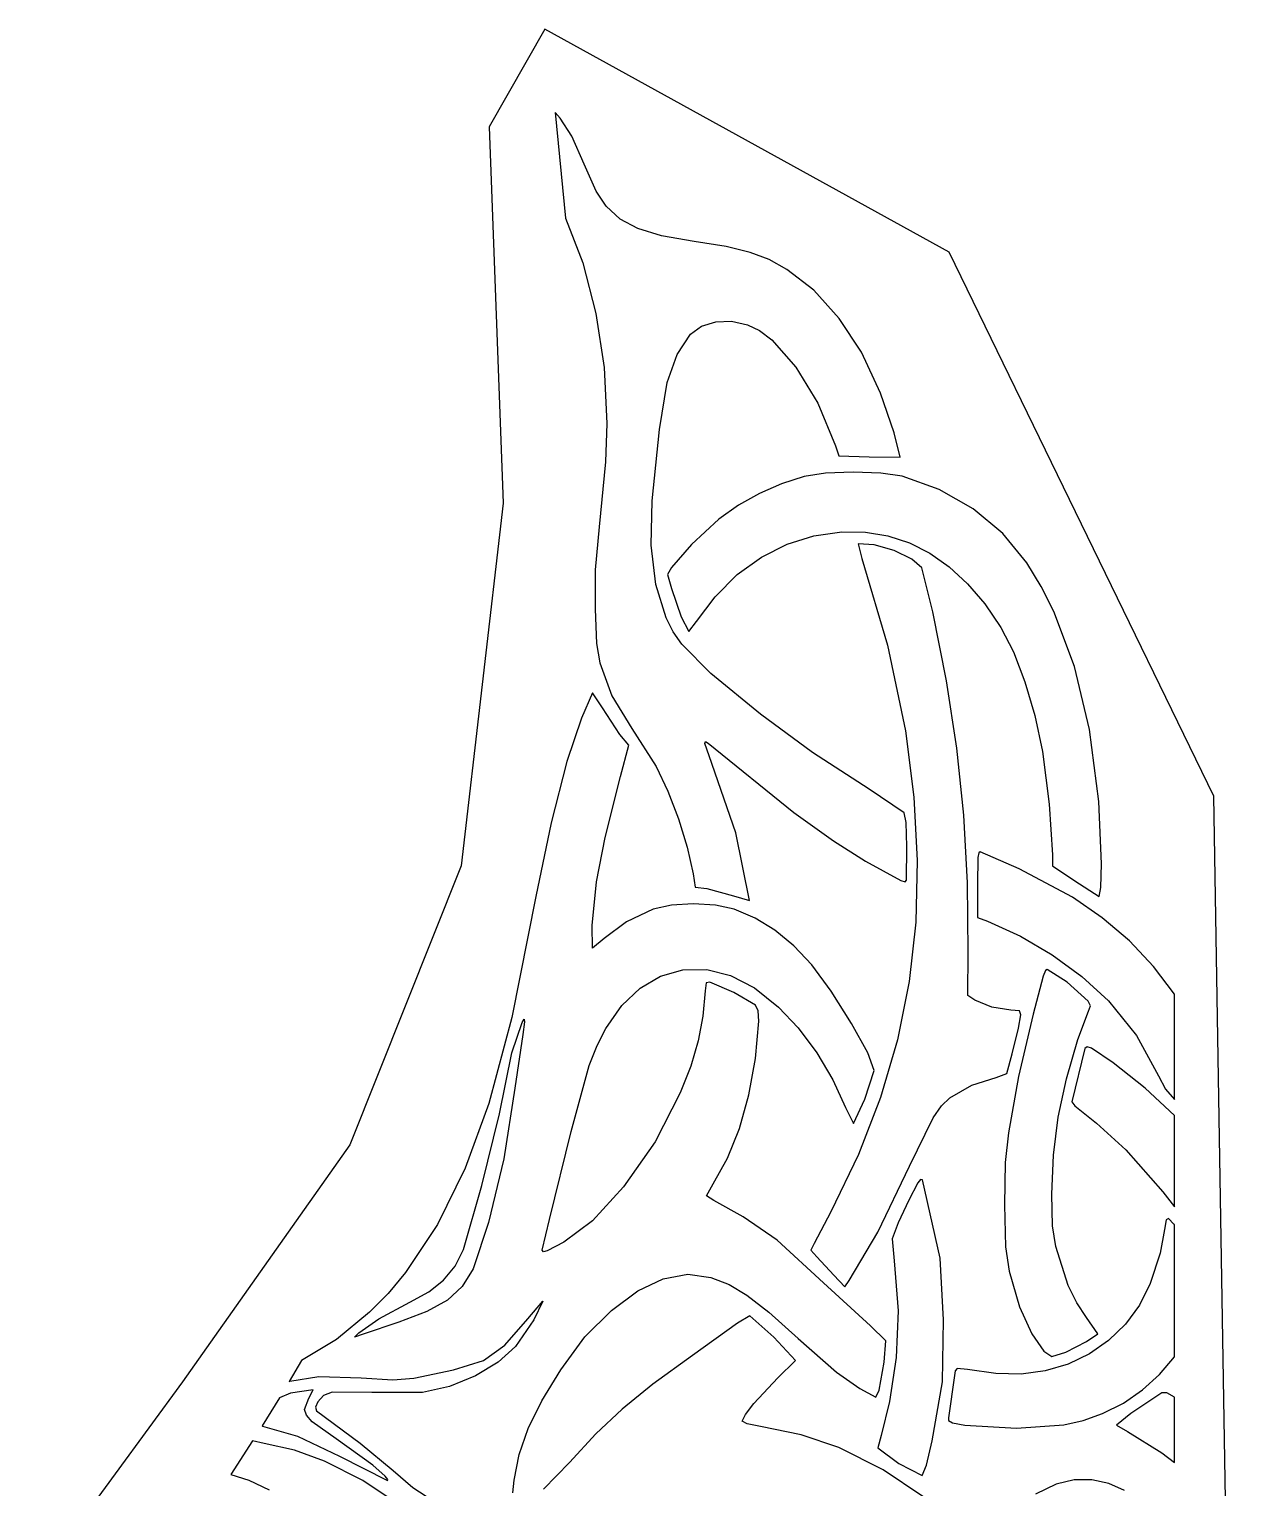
# Model space of a CAD drawing. Extents: x -920 to 149, y 485 to 1341.
# Drawn here: x -845.7 to -758.7, y 909.8 to 1014.4 of the extents above; entities that cross this region are included whole.
import ezdxf

# ---------------------------------------------------------------- set-up
doc = ezdxf.new("R2010")
doc.units = 0

msp = doc.modelspace()

# ---------------------------------------------------------------- linework, layer by layer
at = {"layer": 'Layer 1'}
for p, q in [((-808.742, 1014.366), (-812.742, 1007.366)), ((-779.742, 998.366), (-808.742, 1014.366)), ((-807.99908, 1008.399942), (-807.999, 1008.4)), ((-807.6456, 1007.976732), (-807.99908, 1008.399942)), ((-807.999, 1008.4), (-807.26725, 1000.80361)), ((-812.742, 1007.366), (-811.742, 980.366)), ((-806.806893, 1006.684417), (-807.6456, 1007.976732)), ((-805.9253, 1004.687012), (-806.806893, 1006.684417)), ((-805.070946, 1002.740994), (-805.9253, 1004.687012)), ((-804.34761, 1001.677382), (-805.070946, 1002.740994)), ((-803.34467, 1000.745911), (-804.34761, 1001.677382)), ((-807.26725, 1000.80361), (-806.016613, 997.600002)), ((-802.080816, 1000.062331), (-803.34467, 1000.745911)), ((-800.372815, 999.553116), (-802.080816, 1000.062331)), ((-798.03743, 999.144742), (-800.372815, 999.553116)), ((-795.740559, 998.77289), (-798.03743, 999.144742)), ((-794.023711, 998.362106), (-795.740559, 998.77289)), ((-792.650133, 997.840995), (-794.023711, 998.362106)), ((-791.38307, 997.138162), (-792.650133, 997.840995)), ((-760.742, 959.366), (-779.742, 998.366)), ((-806.016613, 997.600002), (-805.080353, 993.988492)), ((-789.443694, 995.641661), (-791.38307, 997.138162)), ((-787.64222, 993.624202), (-789.443694, 995.641661)), ((-805.080353, 993.988492), (-804.496378, 990.103642)), ((-798.304, 992.502822), (-797.499086, 993.063715)), ((-797.499086, 993.063715), (-796.477341, 993.374691)), ((-796.477341, 993.374691), (-795.346255, 993.418064)), ((-795.346255, 993.418064), (-794.21332, 993.176152)), ((-794.21332, 993.176152), (-793.349104, 992.747101)), ((-793.349104, 992.747101), (-792.470163, 992.08138)), ((-786.038991, 991.197363), (-787.64222, 993.624202)), ((-799.244173, 991.034641), (-798.304, 992.502822)), ((-792.470163, 992.08138), (-790.739301, 990.137698)), ((-799.97211, 989.033262), (-799.244173, 991.034641)), ((-784.67394, 988.259182), (-786.038991, 991.197363)), ((-804.496378, 990.103642), (-804.3026, 986.08001)), ((-790.739301, 990.137698), (-789.163129, 987.540649)), ((-800.509308, 985.662522), (-799.97211, 989.033262)), ((-789.163129, 987.540649), (-787.88404, 984.485772)), ((-783.682966, 985.411661), (-784.67394, 988.259182)), ((-804.3026, 986.08001), (-804.392845, 983.349009)), ((-801.04904, 980.534622), (-800.509308, 985.662522)), ((-783.2482, 983.672932), (-783.682966, 985.411661)), ((-787.88404, 984.485772), (-787.64582, 983.778832)), ((-804.392845, 983.349009), (-804.85656, 978.67532)), ((-787.64582, 983.778832), (-785.4713, 983.699232)), ((-785.4713, 983.699232), (-783.2482, 983.672932)), ((-790.13063, 982.300454), (-791.771435, 981.772329)), ((-788.616518, 982.525579), (-790.13063, 982.300454)), ((-786.631514, 982.603677), (-788.616518, 982.525579)), ((-784.64089, 982.533787), (-786.631514, 982.603677)), ((-783.10992, 982.314954), (-784.64089, 982.533787)), ((-780.449715, 981.36808), (-783.10992, 982.314954)), ((-791.771435, 981.772329), (-793.35432, 981.077345)), ((-778.01211, 979.973535), (-780.449715, 981.36808)), ((-811.742, 980.366), (-814.742, 954.366)), ((-801.122314, 977.35812), (-801.04904, 980.534622)), ((-794.86105, 980.224586), (-796.27339, 979.223134)), ((-793.35432, 981.077345), (-794.86105, 980.224586)), ((-796.27339, 979.223134), (-798.234928, 977.405434)), ((-775.886475, 978.19347), (-778.01211, 979.973535)), ((-804.85656, 978.67532), (-805.123672, 975.600341)), ((-791.364895, 977.441826), (-789.447545, 978.043771)), ((-789.447545, 978.043771), (-787.43468, 978.32507)), ((-787.43468, 978.32507), (-785.750985, 978.305287)), ((-785.750985, 978.305287), (-784.136653, 978.04335)), ((-784.136653, 978.04335), (-782.594119, 977.540727)), ((-774.16218, 976.090034), (-775.886475, 978.19347)), ((-800.783415, 974.54139), (-801.122314, 977.35812)), ((-798.234928, 977.405434), (-799.66077, 975.760324)), ((-793.19673, 976.51514), (-791.364895, 977.441826)), ((-785.108206, 977.389379), (-786.26883, 977.466114)), ((-786.26883, 977.466114), (-785.9996, 976.416554)), ((-783.686729, 976.973915), (-785.108206, 977.389379)), ((-782.411935, 976.373316), (-783.686729, 976.973915)), ((-782.594119, 977.540727), (-781.125819, 976.798884)), ((-794.95305, 975.25962), (-793.19673, 976.51514)), ((-785.9996, 976.416554), (-784.157931, 970.202838)), ((-781.69136, 975.741174), (-782.411935, 976.373316)), ((-781.125819, 976.798884), (-779.734189, 975.819289)), ((-773.135471, 974.408229), (-774.16218, 976.090034)), ((-805.123672, 975.600341), (-805.13973, 972.77182)), ((-799.66077, 975.760324), (-799.946, 975.271)), ((-799.946, 975.271), (-799.65713, 974.25246)), ((-796.526777, 973.666095), (-794.95305, 975.25962)), ((-780.911313, 972.575379), (-781.69136, 975.741174)), ((-779.734189, 975.819289), (-778.421665, 974.603408)), ((-800.046873, 972.154525), (-800.783415, 974.54139)), ((-799.65713, 974.25246), (-798.956954, 972.232161)), ((-778.421665, 974.603408), (-777.190684, 973.15271)), ((-772.224771, 972.618175), (-773.135471, 974.408229)), ((-805.13973, 972.77182), (-805.043857, 970.32271)), ((-797.86295, 971.89242), (-796.526777, 973.666095)), ((-777.190684, 973.15271), (-776.04368, 971.46866)), ((-799.534027, 971.144197), (-800.046873, 972.154525)), ((-798.956954, 972.232161), (-798.41382, 971.16431)), ((-798.41382, 971.16431), (-797.86295, 971.89242)), ((-779.92044, 967.633704), (-780.911313, 972.575379)), ((-770.737804, 968.668227), (-772.224771, 972.618175)), ((-798.92722, 970.267622), (-799.534027, 971.144197)), ((-776.04368, 971.46866), (-775.133337, 969.711644)), ((-805.043857, 970.32271), (-804.80385, 968.93797)), ((-796.831839, 968.17469), (-798.92722, 970.267622)), ((-784.157931, 970.202838), (-782.86803, 964.051454)), ((-775.133337, 969.711644), (-774.304125, 967.573069)), ((-804.80385, 968.93797), (-803.934476, 966.552764)), ((-769.67409, 964.150007), (-770.737804, 968.668227)), ((-793.27851, 965.254522), (-796.831839, 968.17469)), ((-779.183964, 962.800151), (-779.92044, 967.633704)), ((-774.304125, 967.573069), (-773.592153, 965.159436)), ((-805.33517, 966.767083), (-806.108326, 964.968292)), ((-804.60809, 965.694793), (-805.33517, 966.767083)), ((-803.934476, 966.552764), (-802.50684, 964.21684)), ((-803.35752, 963.779153), (-804.60809, 965.694793)), ((-806.108326, 964.968292), (-807.16502, 961.848563)), ((-789.553184, 962.507643), (-793.27851, 965.254522)), ((-773.592153, 965.159436), (-773.03353, 962.57725)), ((-802.71055, 963.029343), (-803.35752, 963.779153)), ((-802.50684, 964.21684), (-800.75813, 961.50075)), ((-782.86803, 964.051454), (-782.269815, 959.301491)), ((-769.00644, 958.973334), (-769.67409, 964.150007)), ((-803.32239, 960.771603), (-802.71055, 963.029343)), ((-797.274239, 963.155533), (-797.225191, 963.277397)), ((-796.94858, 962.267632), (-797.274239, 963.155533)), ((-797.225191, 963.277397), (-797.03328, 963.167832)), ((-797.03328, 963.167832), (-790.878245, 958.196622)), ((-785.4749, 959.865202), (-789.553184, 962.507643)), ((-778.68382, 957.998696), (-779.183964, 962.800151)), ((-773.03353, 962.57725), (-772.5653, 958.792649)), ((-807.16502, 961.848563), (-808.298639, 957.46281)), ((-800.75813, 961.50075), (-799.913549, 959.731254)), ((-795.04173, 956.747062), (-796.94858, 962.267632)), ((-804.428638, 956.397863), (-803.32239, 960.771603)), ((-799.913549, 959.731254), (-799.149905, 957.737761)), ((-782.9624, 958.173322), (-785.4749, 959.865202)), ((-782.269815, 959.301491), (-782.023778, 954.742549)), ((-758.742, 838.366), (-760.742, 959.366)), ((-790.878245, 958.196622), (-788.045796, 956.163605)), ((-782.828839, 957.482014), (-782.9624, 958.173322)), ((-772.5653, 958.792649), (-772.32711, 955.15087)), ((-768.817706, 954.522242), (-769.00644, 958.973334)), ((-808.298639, 957.46281), (-809.38089, 952.168583)), ((-799.149905, 957.737761), (-798.529173, 955.700696)), ((-782.77273, 955.765742), (-782.828839, 957.482014)), ((-778.413896, 953.152921), (-778.68382, 957.998696)), ((-805.0303, 953.217073), (-804.428638, 956.397863)), ((-794.05729, 951.892072), (-795.04173, 956.747062)), ((-788.045796, 956.163605), (-785.73838, 954.703272)), ((-798.529173, 955.700696), (-798.11333, 953.80048)), ((-782.81093, 953.349372), (-782.77273, 955.765742)), ((-777.683178, 954.974255), (-777.71793, 953.02195)), ((-777.620983, 955.295385), (-777.683178, 954.974255)), ((-777.51224, 955.37063), (-777.620983, 955.295385)), ((-774.717281, 954.15944), (-777.51224, 955.37063)), ((-772.32711, 955.15087), (-772.32511, 954.373134)), ((-814.742, 954.366), (-822.742, 934.366)), ((-785.73838, 954.703272), (-783.213622, 953.310841)), ((-782.023778, 954.742549), (-782.134992, 950.341963)), ((-770.88529, 952.11503), (-774.717281, 954.15944)), ((-772.32511, 954.373134), (-770.7278, 953.299804)), ((-768.851889, 952.825161), (-768.817706, 954.522242)), ((-805.34512, 950.102222), (-805.0303, 953.217073)), ((-798.11333, 953.80048), (-797.95419, 952.837228)), ((-783.213622, 953.310841), (-782.888595, 953.216696)), ((-782.888595, 953.216696), (-782.81093, 953.349372)), ((-778.36808, 948.186404), (-778.413896, 953.152921)), ((-777.71793, 953.02195), (-777.718, 950.673)), ((-770.7278, 953.299804), (-768.97494, 952.177404)), ((-809.38089, 952.168583), (-811.103075, 943.487218)), ((-797.95419, 952.837228), (-797.12634, 952.736459)), ((-797.12634, 952.736459), (-795.2071, 952.227978)), ((-795.2071, 952.227978), (-794.05729, 951.892072)), ((-768.75729, 950.654171), (-770.88529, 952.11503)), ((-768.975, 952.178), (-768.975, 952.177)), ((-768.975, 952.177518), (-768.975, 952.178)), ((-768.974, 952.177), (-768.975, 952.177518)), ((-768.975, 952.177), (-768.974, 952.177)), ((-768.97494, 952.177404), (-768.851889, 952.825161)), ((-800.97374, 951.258588), (-802.881986, 950.36259)), ((-799.667134, 951.546222), (-800.97374, 951.258588)), ((-798.092971, 951.642169), (-799.667134, 951.546222)), ((-796.503863, 951.546325), (-798.092971, 951.642169)), ((-795.15242, 951.258588), (-796.503863, 951.546325)), ((-793.661464, 950.628022), (-795.15242, 951.258588)), ((-805.32433, 948.469603), (-805.34512, 950.102222)), ((-802.881986, 950.36259), (-804.48202, 949.168268)), ((-792.238961, 949.753258), (-793.661464, 950.628022)), ((-790.881935, 948.632126), (-792.238961, 949.753258)), ((-782.134992, 950.341963), (-782.608529, 946.067067)), ((-777.718, 950.673), (-776.99711, 950.397551)), ((-776.99711, 950.397551), (-774.630851, 949.335186)), ((-766.807559, 948.984618), (-768.75729, 950.654171)), ((-804.48202, 949.168268), (-805.32433, 948.469603)), ((-774.630851, 949.335186), (-772.349706, 948.00095)), ((-765.07162, 947.142013), (-766.807559, 948.984618)), ((-789.58741, 947.262458), (-790.881935, 948.632126)), ((-778.40738, 945.065694), (-778.36808, 948.186404)), ((-772.349706, 948.00095), (-770.220446, 946.438621)), ((-800.442742, 946.459011), (-798.83435, 946.918278)), ((-798.83435, 946.918278), (-797.132705, 946.949722)), ((-797.132705, 946.949722), (-795.43123, 946.517013)), ((-788.19435, 945.378557), (-789.58741, 947.262458)), ((-772.823962, 946.854792), (-772.984071, 946.452733)), ((-772.69986, 946.935961), (-772.823962, 946.854792)), ((-771.27688, 946.024087), (-772.69986, 946.935961)), ((-763.585, 945.162), (-765.07162, 947.142013)), ((-803.21502, 944.351515), (-801.906276, 945.600878)), ((-801.906276, 945.600878), (-800.442742, 946.459011)), ((-797.169644, 945.978942), (-797.24271, 945.40211)), ((-796.89905, 946.038246), (-797.169644, 945.978942)), ((-795.180091, 945.290676), (-796.89905, 946.038246)), ((-795.43123, 946.517013), (-793.716053, 945.6147)), ((-793.716053, 945.6147), (-791.9733, 944.237328)), ((-782.608529, 946.067067), (-783.449462, 941.885193)), ((-772.984071, 946.452733), (-773.71322, 943.734621)), ((-769.77242, 944.659121), (-771.27688, 946.024087)), ((-770.220446, 946.438621), (-768.30984, 944.691981)), ((-797.24271, 945.40211), (-797.404522, 943.59141)), ((-793.62176, 944.385636), (-795.180091, 945.290676)), ((-786.73404, 943.068227), (-788.19435, 945.378557)), ((-777.90614, 944.747885), (-778.40738, 945.065694)), ((-776.680688, 944.227334), (-777.90614, 944.747885)), ((-769.601859, 944.327831), (-769.77242, 944.659121)), ((-768.30984, 944.691981), (-766.304281, 942.19656)), ((-763.5851, 937.626311), (-763.585, 945.162)), ((-811.103075, 943.487218), (-812.76982, 937.331283)), ((-804.35904, 942.718558), (-803.21502, 944.351515)), ((-797.404522, 943.59141), (-797.742906, 941.822451)), ((-793.448097, 943.980473), (-793.62176, 944.385636)), ((-793.39266, 943.243336), (-793.448097, 943.980473)), ((-791.9733, 944.237328), (-790.569526, 942.749283)), ((-775.30477, 944.025447), (-776.680688, 944.227334)), ((-774.695911, 943.970435), (-775.30477, 944.025447)), ((-774.76733, 942.740785), (-774.58956, 943.678188)), ((-773.71322, 943.734621), (-774.757039, 939.26993)), ((-774.58956, 943.678188), (-774.695911, 943.970435)), ((-770.49946, 941.916154), (-769.74242, 943.952184)), ((-769.74242, 943.952184), (-769.601859, 944.327831)), ((-811.107155, 940.954845), (-810.37975, 943.14279)), ((-810.37975, 943.14279), (-810.217663, 943.384328)), ((-810.20043, 943.17538), (-810.3286, 942.268464)), ((-810.217663, 943.384328), (-810.20043, 943.17538)), ((-804.993596, 941.493267), (-804.35904, 942.718558)), ((-793.63726, 940.552286), (-793.39266, 943.243336)), ((-790.569526, 942.749283), (-789.24011, 940.965383)), ((-785.582272, 940.966243), (-786.73404, 943.068227)), ((-775.21383, 940.900585), (-774.76733, 942.740785)), ((-810.3286, 942.268464), (-810.8893, 938.435114)), ((-805.555944, 940.045458), (-804.993596, 941.493267)), ((-797.742906, 941.822451), (-798.277807, 940.013856)), ((-783.449462, 941.885193), (-784.662865, 937.763677)), ((-771.329287, 939.101138), (-770.49946, 941.916154)), ((-769.84327, 941.395283), (-770.00263, 941.27317)), ((-769.51682, 941.298615), (-769.84327, 941.395283)), ((-766.304281, 942.19656), (-764.71318, 939.311971)), ((-812.00187, 936.5856), (-811.107155, 940.954845)), ((-794.105876, 937.947576), (-793.63726, 940.552286)), ((-789.24011, 940.965383), (-788.075169, 939.020413)), ((-785.11484, 939.707378), (-785.582272, 940.966243)), ((-775.60604, 939.474325), (-775.21383, 940.900585)), ((-770.00263, 941.27317), (-770.94831, 937.43725)), ((-767.96868, 940.25102), (-769.51682, 941.298615)), ((-806.85655, 935.318018), (-805.555944, 940.045458)), ((-798.277807, 940.013856), (-799.02917, 938.08425)), ((-785.79756, 937.634312), (-785.11484, 939.707378)), ((-776.37654, 939.195793), (-775.60604, 939.474325)), ((-774.757039, 939.26993), (-775.48726, 935.228711)), ((-765.677551, 938.427648), (-767.96868, 940.25102)), ((-764.71318, 939.311971), (-764.214154, 938.36738)), ((-810.8893, 938.435114), (-811.69285, 933.352774)), ((-788.075169, 939.020413), (-787.16482, 937.049158)), ((-779.69675, 937.745243), (-778.112931, 938.652639)), ((-778.112931, 938.652639), (-776.37654, 939.195793)), ((-771.910175, 936.356287), (-771.329287, 939.101138)), ((-763.585, 936.474), (-765.677551, 938.427648)), ((-764.214154, 938.36738), (-763.5851, 937.626311)), ((-812.76982, 937.331283), (-814.466675, 932.686781)), ((-799.02917, 938.08425), (-800.831846, 934.580121)), ((-794.781716, 935.542355), (-794.105876, 937.947576)), ((-786.61138, 935.895228), (-785.79756, 937.634312)), ((-784.662865, 937.763677), (-786.25381, 933.669853)), ((-780.297293, 937.164348), (-779.69675, 937.745243)), ((-770.94831, 937.43725), (-770.948, 937.437)), ((-770.948, 937.437), (-770.72836, 937.167256)), ((-813.255103, 931.456112), (-812.00187, 936.5856)), ((-787.16482, 937.049158), (-786.61138, 935.895228)), ((-782.57509, 932.828763), (-780.891566, 936.297594)), ((-780.891566, 936.297594), (-780.297293, 937.164348)), ((-772.25221, 933.621144), (-771.910175, 936.356287)), ((-770.72836, 937.167256), (-769.173976, 935.926328)), ((-763.58466, 929.913466), (-763.585, 936.474)), ((-808.4213, 929.000608), (-806.85655, 935.318018)), ((-795.643671, 933.399099), (-794.781716, 935.542355)), ((-775.48726, 935.228711), (-775.711136, 933.096377)), ((-769.173976, 935.926328), (-767.06142, 934.002076)), ((-822.742, 934.366), (-834.742, 917.366)), ((-800.831846, 934.580121), (-803.10178, 931.36376)), ((-811.69285, 933.352774), (-812.79064, 928.786835)), ((-796.67063, 931.580286), (-795.643671, 933.399099)), ((-786.25381, 933.669853), (-788.22737, 929.571054)), ((-775.711136, 933.096377), (-775.76012, 930.068341)), ((-772.36548, 930.835254), (-772.25221, 933.621144)), ((-767.06142, 934.002076), (-764.41355, 930.995556)), ((-814.466675, 932.686781), (-816.456169, 928.646123)), ((-784.849471, 928.100647), (-782.57509, 932.828763)), ((-814.57123, 926.84877), (-813.255103, 931.456112)), ((-803.10178, 931.36376), (-805.320195, 928.924119)), ((-797.15018, 930.704374), (-796.67063, 931.580286)), ((-781.994149, 931.633104), (-782.63526, 930.39524)), ((-781.78596, 931.868681), (-781.994149, 931.633104)), ((-781.64616, 931.85819), (-781.78596, 931.868681)), ((-780.39147, 926.23529), (-781.64616, 931.85819)), ((-764.41355, 930.995556), (-763.58466, 929.913466)), ((-796.6236, 930.366394), (-797.15018, 930.704374)), ((-794.507719, 929.212182), (-796.6236, 930.366394)), ((-782.63526, 930.39524), (-783.38923, 928.76537)), ((-775.76012, 930.068341), (-775.76, 930.069)), ((-775.76, 930.069), (-775.706906, 927.050317)), ((-772.317116, 928.548619), (-772.36548, 930.835254)), ((-808.93445, 926.815228), (-808.4213, 929.000608)), ((-805.320195, 928.924119), (-807.3878, 927.37745)), ((-792.07248, 927.525774), (-794.507719, 929.212182)), ((-788.22737, 929.571054), (-789.42576, 927.284384)), ((-764.18187, 928.993536), (-764.30177, 928.305215)), ((-764.000229, 929.077569), (-764.18187, 928.993536)), ((-763.6093, 928.68711), (-764.000229, 929.077569)), ((-816.456169, 928.646123), (-818.740973, 925.204745)), ((-812.79064, 928.786835), (-813.88495, 925.470614)), ((-786.90813, 924.631383), (-784.849471, 928.100647)), ((-783.38923, 928.76537), (-783.817473, 927.619177)), ((-772.0983, 927.078404), (-772.317116, 928.548619)), ((-764.30177, 928.305215), (-764.603419, 926.592289)), ((-763.585, 928.654), (-763.6093, 928.68711)), ((-763.58492, 919.163274), (-763.585, 928.654)), ((-815.191021, 925.658852), (-814.57123, 926.84877)), ((-808.848425, 926.702511), (-808.93445, 926.815228)), ((-808.576164, 926.753556), (-808.848425, 926.702511)), ((-807.3878, 927.37745), (-808.576164, 926.753556)), ((-788.75023, 924.475344), (-792.07248, 927.525774)), ((-789.42576, 927.284384), (-789.663, 926.824)), ((-789.663, 926.824), (-789.23823, 926.334622)), ((-783.817473, 927.619177), (-783.68482, 926.04514)), ((-775.706906, 927.050317), (-775.43185, 925.2972)), ((-771.193085, 924.288994), (-772.0983, 927.078404)), ((-789.23823, 926.334622), (-788.01351, 925.011202)), ((-783.68482, 926.04514), (-783.396452, 922.457737)), ((-780.156685, 921.816665), (-780.39147, 926.23529)), ((-764.603419, 926.592289), (-765.31462, 924.422785)), ((-818.740973, 925.204745), (-819.994951, 923.70736)), ((-817.071132, 923.824814), (-816.006025, 924.668679)), ((-816.006025, 924.668679), (-815.191021, 925.658852)), ((-813.88495, 925.470614), (-814.679255, 924.213523)), ((-802.081358, 923.892751), (-800.2479, 924.762249)), ((-800.2479, 924.762249), (-798.491047, 925.087789)), ((-798.491047, 925.087789), (-796.83649, 924.860818)), ((-796.83649, 924.860818), (-795.528411, 924.35224)), ((-788.01351, 925.011202), (-787.21407, 924.17768)), ((-787.21407, 924.17768), (-786.90813, 924.631383)), ((-775.43185, 925.2972), (-774.69731, 922.760022)), ((-819.994951, 923.70736), (-821.32376, 922.358083)), ((-818.44123, 923.07382), (-817.071132, 923.824814)), ((-814.679255, 924.213523), (-815.739711, 923.225185)), ((-803.96573, 922.487848), (-802.081358, 923.892751)), ((-795.528411, 924.35224), (-794.242916, 923.589369)), ((-794.242916, 923.589369), (-792.687123, 922.367592)), ((-785.38919, 921.388724), (-788.75023, 924.475344)), ((-770.575559, 923.041417), (-771.193085, 924.288994)), ((-765.31462, 924.422785), (-766.094906, 922.872213)), ((-820.647761, 921.894615), (-818.44123, 923.07382)), ((-815.739711, 923.225185), (-817.205125, 922.406267)), ((-809.96427, 921.894921), (-808.88267, 923.156361)), ((-808.88267, 923.156361), (-809.533901, 921.828234)), ((-774.69731, 922.760022), (-773.81439, 920.82103)), ((-769.88707, 921.981564), (-770.575559, 923.041417)), ((-766.094906, 922.872213), (-767.099508, 921.503455)), ((-821.32376, 922.358083), (-823.687373, 920.404128)), ((-822.09731, 920.88844), (-820.647761, 921.894615)), ((-819.2143, 921.657434), (-821.78417, 920.800657)), ((-817.205125, 922.406267), (-819.2143, 921.657434)), ((-811.614094, 920.011132), (-809.96427, 921.894921)), ((-809.533901, 921.828234), (-810.86188, 919.903321)), ((-805.876203, 920.603531), (-803.96573, 922.487848)), ((-794.93068, 921.584048), (-798.1532, 919.265858)), ((-794.03978, 922.094086), (-794.93068, 921.584048)), ((-792.310673, 920.575934), (-794.03978, 922.094086)), ((-792.687123, 922.367592), (-790.56815, 920.482298)), ((-783.396452, 922.457737), (-783.53083, 919.1045)), ((-780.22817, 917.35991), (-780.156685, 921.816665)), ((-769.06801, 920.814734), (-769.88707, 921.981564)), ((-767.099508, 921.503455), (-768.302424, 920.33169)), ((-822.411, 920.567), (-822.09731, 920.88844)), ((-821.78417, 920.800657), (-822.411, 920.567)), ((-807.59547, 918.241628), (-805.876203, 920.603531)), ((-790.76197, 918.899466), (-792.310673, 920.575934)), ((-790.56815, 920.482298), (-787.8102, 918.070568)), ((-784.27558, 920.308684), (-785.38919, 921.388724)), ((-773.81439, 920.82103), (-772.938582, 919.578684)), ((-769.885, 920.253), (-769.06801, 920.814734)), ((-823.687373, 920.404128), (-826.19218, 918.906653)), ((-813.13668, 918.903911), (-811.614094, 920.011132)), ((-810.86188, 919.903321), (-812.093739, 918.771897)), ((-784.403644, 918.788618), (-784.27558, 920.308684)), ((-772.938582, 919.578684), (-772.38502, 919.18185)), ((-772.38502, 919.18185), (-771.374822, 919.498708)), ((-771.374822, 919.498708), (-769.88542, 920.25362)), ((-769.88542, 920.25362), (-769.885, 920.253)), ((-768.302424, 920.33169), (-769.677651, 919.372101)), ((-826.19218, 918.906653), (-827.08307, 917.396683)), ((-815.29241, 918.227723), (-813.13668, 918.903911)), ((-812.093739, 918.771897), (-813.722384, 917.79032)), ((-798.1532, 919.265858), (-800.987561, 917.205778)), ((-792.03268, 917.647366), (-790.76197, 918.899466)), ((-784.75772, 916.765244), (-784.403644, 918.788618)), ((-783.53083, 919.1045), (-784.014759, 915.963934)), ((-771.199187, 918.63987), (-772.841029, 918.150177)), ((-769.677651, 919.372101), (-771.199187, 918.63987)), ((-764.64464, 917.908172), (-763.58492, 919.163274)), ((-834.742, 917.366), (-845.742, 902.366)), ((-827.08307, 917.396683), (-827.04997, 917.407583)), ((-827.04997, 917.407583), (-824.95997, 917.74654)), ((-824.95997, 917.74654), (-821.92836, 917.646321)), ((-821.92836, 917.646321), (-819.652415, 917.5262)), ((-819.652415, 917.5262), (-818.14462, 917.636311)), ((-818.14462, 917.636311), (-815.29241, 918.227723)), ((-813.722384, 917.79032), (-815.585785, 917.038946)), ((-808.959147, 916.016091), (-807.59547, 918.241628)), ((-793.7624, 915.821604), (-792.03268, 917.647366)), ((-787.8102, 918.070568), (-786.141581, 916.899327)), ((-780.949153, 913.134398), (-780.22817, 917.35991)), ((-779.34785, 917.816497), (-779.78453, 914.792407)), ((-779.308454, 918.155054), (-779.34785, 917.816497)), ((-779.165753, 918.330792), (-779.308454, 918.155054)), ((-778.42336, 918.265561), (-779.165753, 918.330792)), ((-776.38162, 917.959135), (-778.42336, 918.265561)), ((-774.577174, 917.918205), (-776.38162, 917.959135)), ((-772.841029, 918.150177), (-774.577174, 917.918205)), ((-765.869486, 916.795646), (-764.64464, 917.908172)), ((-826.98684, 916.558445), (-827.79143, 916.220495)), ((-825.35696, 916.786349), (-826.98684, 916.558445)), ((-825.67065, 916.205511), (-825.35696, 916.786349)), ((-824.632892, 916.383274), (-825.02118, 915.929987)), ((-824.012371, 916.621106), (-824.632892, 916.383274)), ((-821.15785, 916.612631), (-824.012371, 916.621106)), ((-817.52191, 916.598131), (-821.15785, 916.612631)), ((-815.585785, 917.038946), (-817.52191, 916.598131)), ((-800.987561, 917.205778), (-803.197736, 915.419483)), ((-786.141581, 916.899327), (-785.00214, 916.267078)), ((-785.00214, 916.267078), (-784.75772, 916.765244)), ((-767.242662, 915.84982), (-765.869486, 916.795646)), ((-764.474035, 916.582214), (-764.99213, 916.253672)), ((-764.13483, 916.582863), (-764.474035, 916.582214)), ((-763.585, 916.279), (-764.13483, 916.582863)), ((-763.58435, 911.590482), (-763.585, 916.279)), ((-827.79143, 916.220495), (-829.02699, 914.204085)), ((-825.98382, 915.38801), (-825.67065, 916.205511)), ((-825.846732, 914.989494), (-825.98382, 915.38801)), ((-825.02118, 915.929987), (-825.193393, 915.550796)), ((-825.193393, 915.550796), (-825.11578, 915.284055)), ((-825.11578, 915.284055), (-821.98884, 912.982405)), ((-809.941815, 914.027898), (-808.959147, 916.016091)), ((-803.197736, 915.419483), (-805.093768, 913.637508)), ((-794.352886, 915.031581), (-793.7624, 915.821604)), ((-784.014759, 915.963934), (-784.62222, 913.52656)), ((-768.74737, 915.094814), (-767.242662, 915.84982)), ((-764.99213, 916.253672), (-766.71295, 915.101822)), ((-829.02699, 914.204085), (-829.027, 914.204)), ((-829.027, 914.204), (-829.0048, 914.2)), ((-829.0048, 914.2), (-826.4834, 913.476132)), ((-825.430106, 914.511024), (-825.846732, 914.989494)), ((-823.72608, 913.28426), (-825.430106, 914.511024)), ((-794.57982, 914.543686), (-794.352886, 915.031581)), ((-794.234081, 914.358308), (-794.57982, 914.543686)), ((-793.26363, 914.163866), (-794.234081, 914.358308)), ((-779.78453, 914.792407), (-779.78853, 914.607929)), ((-779.78853, 914.607929), (-779.788, 914.608)), ((-779.788, 914.608), (-779.508838, 914.432021)), ((-779.508838, 914.432021), (-778.62528, 914.255585)), ((-778.62528, 914.255585), (-774.89736, 914.047334)), ((-774.89736, 914.047334), (-771.506157, 914.281017)), ((-771.506157, 914.281017), (-770.114245, 914.603987)), ((-770.114245, 914.603987), (-768.74737, 915.094814)), ((-766.71295, 915.101822), (-767.73562, 914.274495)), ((-767.73562, 914.274495), (-767.735, 914.274)), ((-767.735, 914.274), (-766.9366, 913.813066)), ((-829.71698, 913.134319), (-831.27606, 910.735499)), ((-828.8917, 912.957593), (-829.71698, 913.134319)), ((-826.4834, 913.476132), (-823.47648, 912.05182)), ((-821.089369, 911.391172), (-823.72608, 913.28426)), ((-810.590403, 912.166471), (-809.941815, 914.027898)), ((-805.093768, 913.637508), (-806.9857, 911.590388)), ((-790.368358, 913.566047), (-793.26363, 914.163866)), ((-787.64797, 912.654936), (-790.368358, 913.566047)), ((-784.62222, 913.52656), (-784.86303, 912.646011)), ((-781.367697, 911.406885), (-780.949153, 913.134398)), ((-766.9366, 913.813066), (-764.49127, 912.285516)), ((-826.702113, 912.460394), (-828.8917, 912.957593)), ((-824.56381, 911.671373), (-826.702113, 912.460394)), ((-821.98884, 912.982405), (-819.63497, 911.016135)), ((-810.95184, 910.321228), (-810.590403, 912.166471)), ((-784.481166, 911.05567), (-787.64797, 912.654936)), ((-784.86303, 912.646011), (-784.863, 912.646)), ((-784.863, 912.646), (-783.352053, 911.514255)), ((-764.49127, 912.285516), (-763.58435, 911.590482)), ((-821.808089, 910.303284), (-824.56381, 911.671373)), ((-823.47648, 912.05182), (-820.03692, 910.28809)), ((-820.201625, 910.608116), (-821.089369, 911.391172)), ((-806.9857, 911.590388), (-808.853264, 909.675942)), ((-781.63546, 909.156966), (-784.481166, 911.05567)), ((-783.352053, 911.514255), (-781.67201, 910.64717)), ((-781.67201, 910.64717), (-781.367697, 911.406885)), ((-831.27606, 910.735499), (-829.973434, 910.32799)), ((-829.973434, 910.32799), (-828.518235, 909.631857)), ((-819.4024, 908.683473), (-821.808089, 910.303284)), ((-820.008457, 910.373628), (-820.201625, 910.608116)), ((-820.03692, 910.28809), (-820.008457, 910.373628)), ((-819.63497, 911.016135), (-818.223517, 909.789588)), ((-811.042138, 909.400795), (-810.95184, 910.321228)), ((-772.0672, 910.035992), (-773.54064, 909.320096)), ((-770.770117, 910.341178), (-772.0672, 910.035992)), ((-769.504478, 910.354828), (-770.770117, 910.341178)), ((-768.29545, 910.092102), (-769.504478, 910.354828)), ((-767.168203, 909.568161), (-768.29545, 910.092102)), ((-818.223517, 909.789588), (-816.770845, 908.853039))]:
    msp.add_line(p, q, dxfattribs=at)

doc.saveas('drawing.dxf')
